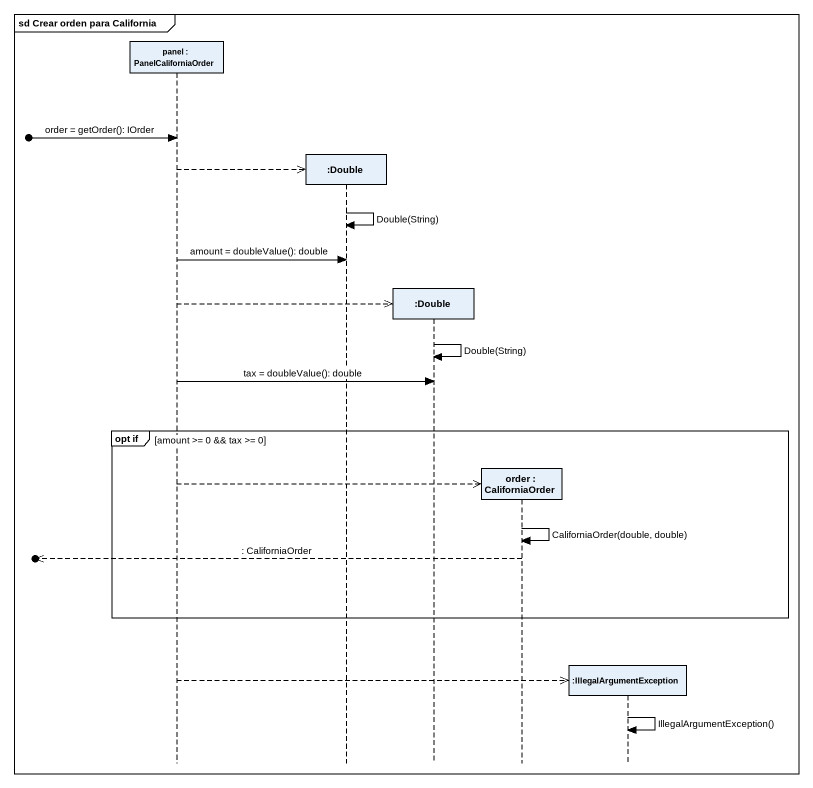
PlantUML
@startuml
mainframe sd Crear orden para California
hide footbox
participant "panel : PanelCaliforniaOrder" as panel
participant ":Double" as Double
participant ":Double" as Double_2
participant "order : CaliforniaOrder" as order
participant ":IllegalArgumentException" as IllegalArgumentException

[o-> panel : order = getOrder(): IOrder
panel -->> Double **
Double -> Double : Double(String)
panel -> Double : amount = doubleValue(): double
panel -->> Double_2 **
Double_2 -> Double_2 : Double(String)
panel -> Double_2 : tax = doubleValue(): double
group opt if [amount >= 0 && tax >= 0]
  panel -->> order **
  order -> order : CaliforniaOrder(double, double)
  [o<<-- order : : CaliforniaOrder
end
panel -->> IllegalArgumentException **
IllegalArgumentException -> IllegalArgumentException : IllegalArgumentException()
@enduml
